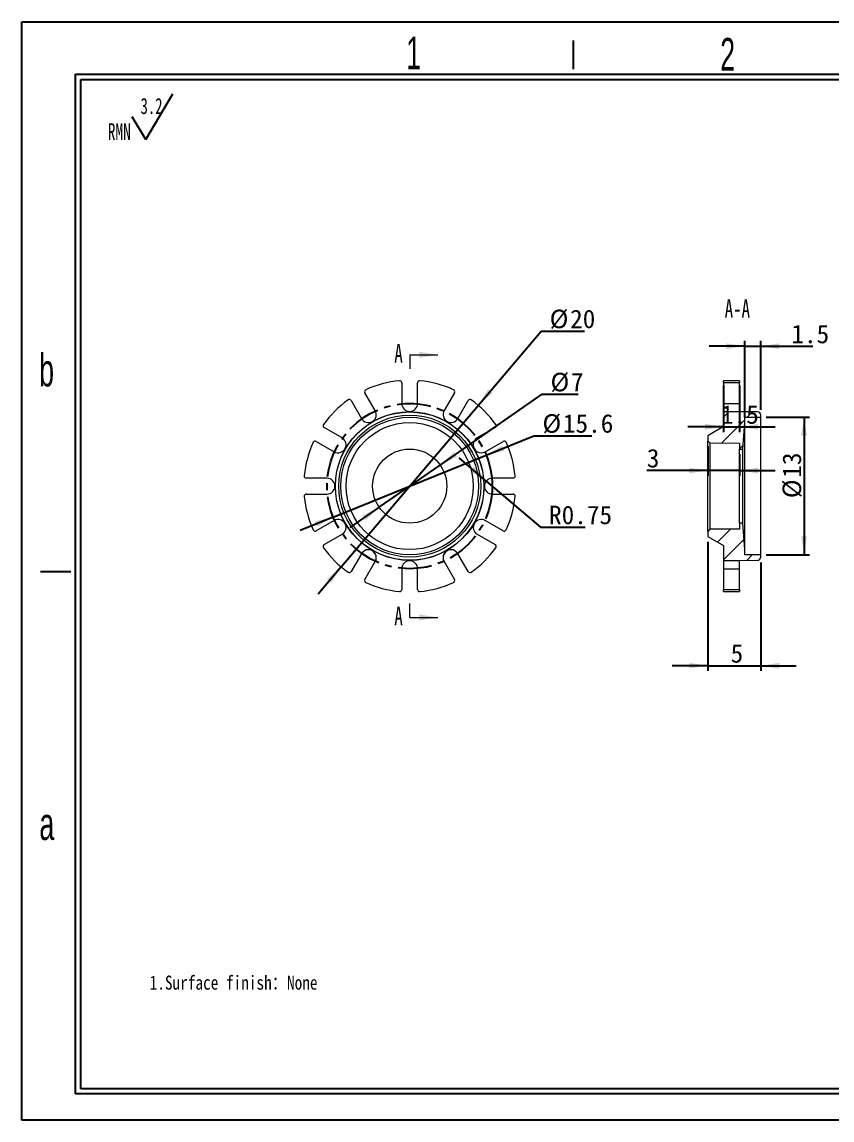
# Model space of a CAD drawing. Header units: millimetres. Extents: x 1 to 148, y 1 to 104.
# Drawn here: x 0.8 to 77.3, y 0.6 to 104.3 of the extents above; entities that cross this region are included whole.
import ezdxf

# ---------------------------------------------------------------- set-up
doc = ezdxf.new("R2010")
doc.units = ezdxf.units.MM
doc.header["$LTSCALE"] = 0.5
doc.linetypes.add('CENTER', pattern=[10.16, 6.35, -1.27, 1.27, -1.27])
doc.layers.add('SLD-0', color=179, linetype='Continuous')
doc.styles.add('SLDTEXTSTYLE0', font='SIMSUN.TTC', dxfattribs={"width": 0.67})
doc.styles.add('SLDTEXTSTYLE15', font='SIMSUN.TTC')
doc.styles.add('SLDTEXTSTYLE16', font='仿宋_GB2312', dxfattribs={"width": 0.67})
doc.styles.add('SLDTEXTSTYLE4', font='SIMSUN.TTC', dxfattribs={"width": 0.8, "bigfont": 'bigfont'})
doc.styles.add('SLDTEXTSTYLE7', font='GOTHIC.TTF', dxfattribs={"width": 0.61171})
doc.dimstyles.new('SLDDIMSTYLE0', dxfattribs={"dimtxt": 1.75, "dimasz": 1.75, "dimexe": 0, "dimexo": 0.0625, "dimgap": 0.4375, "dimtad": 0, "dimtih": 1, "dimtoh": 1, "dimrnd": 1e-09, "dimzin": 12, "dimdsep": 46, "dimtxsty": 'SLDTEXTSTYLE0', "dimsah": 1, "dimcen": 0, "dimadec": 0, "dimazin": 3, "dimtfac": 1, "dimtmove": 0, "dimatfit": 3, "dimfxl": 0, "dimfrac": 2, "dimtolj": 1, "dimtzin": 12, "dimarcsym": 0})
doc.dimstyles.new('SLDDIMSTYLE1', dxfattribs={"dimtxt": 1.75, "dimasz": 1.75, "dimexe": 0, "dimexo": 0.0625, "dimgap": 0.4375, "dimtad": 0, "dimtih": 1, "dimtoh": 1, "dimrnd": 1e-09, "dimdsep": 46, "dimtxsty": 'SLDTEXTSTYLE0', "dimsah": 1, "dimcen": 0, "dimadec": 0, "dimazin": 2, "dimtfac": 1, "dimtofl": 0, "dimtmove": 1, "dimatfit": 3, "dimfxl": 0, "dimfrac": 2, "dimtolj": 1, "dimtzin": 12, "dimarcsym": 0})
doc.dimstyles.new('SLDDIMSTYLE2', dxfattribs={"dimtxt": 1.75, "dimasz": 1.75, "dimexe": 0, "dimexo": 0.0625, "dimgap": 0.4375, "dimtad": 2, "dimrnd": 1e-09, "dimzin": 12, "dimdsep": 46, "dimtxsty": 'SLDTEXTSTYLE0', "dimsah": 1, "dimcen": 0.09, "dimadec": 0, "dimazin": 3, "dimtfac": 1, "dimtofl": 0, "dimtmove": 0, "dimatfit": 3, "dimfxl": 0, "dimfrac": 2, "dimtolj": 1, "dimtzin": 12, "dimarcsym": 0})
doc.dimstyles.new('SLDDIMSTYLE3', dxfattribs={"dimtxt": 1.75, "dimasz": 1.75, "dimexe": 0, "dimexo": 0.0625, "dimgap": 0.4375, "dimtad": 2, "dimrnd": 1e-09, "dimzin": 12, "dimdsep": 46, "dimtxsty": 'SLDTEXTSTYLE0', "dimsah": 1, "dimcen": 0.09, "dimadec": 0, "dimazin": 3, "dimtfac": 1, "dimtmove": 0, "dimatfit": 0, "dimfxl": 0, "dimfrac": 2, "dimtolj": 1, "dimtzin": 12, "dimarcsym": 0})

# ---------------------------------------------------------------- blocks, each defined once
blk = doc.blocks.new('SW_NOTE_0')
at = {"layer": 'SLD-0', "color": 0}
for q in [(6.13, 4.63), (2.3, 2.46)]:
    blk.add_line((3.58, 0.3), q, dxfattribs=at)
at = {"layer": 'SLD-0', "color": 0, "attachment_point": 1, "style": 'SLDTEXTSTYLE0'}
for s, insert, char_height in [('3.2', (3.09, 4.23), 1.516), ('RMN', (0, 1.85), 1.587)]:
    blk.add_mtext(s, dxfattribs=dict(at, insert=insert, char_height=char_height))
blk = doc.blocks.new('_D')
at = {"layer": 'SLD-0', "color": 5}
for p, q in [((44.62, 63.44), (49.12, 65.26)), ((49.12, 65.26), (54.57, 65.26)), ((30.16, 57.58), (44.62, 63.44)), ((30.16, 57.58), (27.04, 56.32))]:
    blk.add_line(p, q, dxfattribs=at)
for points in [[(44.62, 63.44), (46.34, 63.84), (46.14, 64.34)], [(30.16, 57.58), (28.44, 57.17), (28.64, 56.67)]]:
    blk.add_solid(points, dxfattribs=at)
at = {"layer": 'SLD-0', "color": 5, "char_height": 1.75, "attachment_point": 1, "style": 'SLDTEXTSTYLE15'}
for s, insert in [('%%c', (49.92, 67.3)), ('15.6', (51.85, 67.3))]:
    blk.add_mtext(s, dxfattribs=dict(at, insert=insert))
blk = doc.blocks.new('_D_1')
at = {"layer": 'SLD-0', "color": 5}
for p, q in [((43.86, 68.13), (49.8, 75.13)), ((49.8, 75.13), (53.89, 75.13)), ((30.92, 52.88), (43.86, 68.13)), ((30.92, 52.88), (28.74, 50.32))]:
    blk.add_line(p, q, dxfattribs=at)
for points in [[(43.86, 68.13), (45.2, 69.29), (44.79, 69.64)], [(30.92, 52.88), (29.58, 51.72), (29.99, 51.38)]]:
    blk.add_solid(points, dxfattribs=at)
at = {"layer": 'SLD-0', "color": 5, "char_height": 1.75, "attachment_point": 1, "style": 'SLDTEXTSTYLE15'}
for s, insert in [('%%c', (50.6, 77.17)), ('20', (52.53, 77.17))]:
    blk.add_mtext(s, dxfattribs=dict(at, insert=insert))
blk = doc.blocks.new('_D_2')
at = {"layer": 'SLD-0', "color": 5}
for p, q in [((40.26, 62.5), (49.89, 69.18)), ((49.89, 69.18), (53.29, 69.18)), ((34.51, 58.51), (40.26, 62.5)), ((34.51, 58.51), (31.75, 56.59))]:
    blk.add_line(p, q, dxfattribs=at)
for points in [[(40.26, 62.5), (41.86, 63.28), (41.55, 63.72)], [(34.51, 58.51), (32.92, 57.74), (33.23, 57.29)]]:
    blk.add_solid(points, dxfattribs=at)
at = {"layer": 'SLD-0', "color": 5, "char_height": 1.75, "attachment_point": 1, "style": 'SLDTEXTSTYLE15'}
for s, insert in [('%%c', (50.68, 71.21)), ('7', (52.61, 71.21))]:
    blk.add_mtext(s, dxfattribs=dict(at, insert=insert))
blk = doc.blocks.new('_D_3')
at = {"layer": 'SLD-0', "color": 5}
for p, q in [((44.62, 60.99), (42.05, 63.17)), ((44.62, 60.99), (49.75, 56.63)), ((49.75, 56.63), (53.95, 56.63))]:
    blk.add_line(p, q, dxfattribs=at)
blk.add_solid([(44.62, 60.99), (43.46, 62.33), (43.11, 61.92)], dxfattribs=at)
at = {"layer": 'SLD-0', "color": 5, "insert": (50.54, 58.66), "char_height": 1.75, "attachment_point": 1, "style": 'SLDTEXTSTYLE15'}
blk.add_mtext('R0.75', dxfattribs=at)
blk = doc.blocks.new('_D_4')
at = {"layer": 'SLD-0', "color": 5}
for p, q in [((71.02, 67.01), (75.12, 67.01)), ((74.62, 67.01), (74.62, 54.01)), ((71.02, 54.01), (75.12, 54.01))]:
    blk.add_line(p, q, dxfattribs=at)
for points in [[(74.62, 67.01), (74.35, 65.26), (74.88, 65.26)], [(74.62, 54.01), (74.88, 55.76), (74.35, 55.76)]]:
    blk.add_solid(points, dxfattribs=at)
at = {"layer": 'SLD-0', "color": 5, "char_height": 1.75, "attachment_point": 1, "rotation": 90, "style": 'SLDTEXTSTYLE15'}
for s, insert in [('13', (72.58, 61.3)), ('%%c', (72.58, 59.37))]:
    blk.add_mtext(s, dxfattribs=dict(at, insert=insert))
blk = doc.blocks.new('_D_5')
at = {"layer": 'SLD-0', "color": 5}
for p, q in [((65.52, 55.26), (65.52, 43.05)), ((70.52, 53.3), (70.52, 43.05)), ((65.52, 43.55), (62.15, 43.55)), ((65.52, 43.55), (70.52, 43.55)), ((70.52, 43.55), (73.88, 43.55))]:
    blk.add_line(p, q, dxfattribs=at)
for points in [[(65.52, 43.55), (63.77, 43.82), (63.77, 43.28)], [(70.52, 43.55), (72.27, 43.28), (72.27, 43.82)]]:
    blk.add_solid(points, dxfattribs=at)
at = {"layer": 'SLD-0', "color": 5, "insert": (67.68, 45.59), "char_height": 1.75, "attachment_point": 1, "style": 'SLDTEXTSTYLE15'}
blk.add_mtext('5', dxfattribs=at)
blk = doc.blocks.new('_D_6')
at = {"layer": 'SLD-0', "color": 5}
for p, q in [((67.02, 70.01), (67.02, 65.61)), ((68.52, 70.01), (68.52, 65.61)), ((67.02, 66.11), (63.65, 66.11)), ((67.02, 66.11), (68.52, 66.11)), ((68.52, 66.11), (71.88, 66.11))]:
    blk.add_line(p, q, dxfattribs=at)
for points in [[(67.02, 66.11), (65.27, 66.38), (65.27, 65.84)], [(68.52, 66.11), (70.27, 65.84), (70.27, 66.38)]]:
    blk.add_solid(points, dxfattribs=at)
at = {"layer": 'SLD-0', "color": 5, "insert": (66.77, 68.14), "char_height": 1.75, "attachment_point": 1, "style": 'SLDTEXTSTYLE15'}
blk.add_mtext('1.5', dxfattribs=at)
blk = doc.blocks.new('_D_7')
at = {"layer": 'SLD-0', "color": 5}
for p, q in [((69.02, 73.72), (65.65, 73.72)), ((69.02, 67.01), (69.02, 74.22)), ((69.02, 73.72), (70.52, 73.72)), ((70.52, 67.71), (70.52, 74.22)), ((70.52, 73.72), (75.45, 73.72))]:
    blk.add_line(p, q, dxfattribs=at)
for points in [[(69.02, 73.72), (67.27, 73.99), (67.27, 73.45)], [(70.52, 73.72), (72.27, 73.45), (72.27, 73.99)]]:
    blk.add_solid(points, dxfattribs=at)
at = {"layer": 'SLD-0', "color": 5, "insert": (73.41, 75.75), "char_height": 1.75, "attachment_point": 1, "style": 'SLDTEXTSTYLE15'}
blk.add_mtext('1.5', dxfattribs=at)
blk = doc.blocks.new('_D_8')
at = {"layer": 'SLD-0', "color": 5}
for p, q in [((65.52, 64.29), (65.52, 61.48)), ((68.52, 63.51), (68.52, 61.48)), ((65.52, 61.98), (59.77, 61.98)), ((68.52, 61.98), (65.52, 61.98)), ((68.52, 61.98), (71.88, 61.98))]:
    blk.add_line(p, q, dxfattribs=at)
for points in [[(65.52, 61.98), (63.77, 62.25), (63.77, 61.71)], [(68.52, 61.98), (70.27, 61.71), (70.27, 62.25)]]:
    blk.add_solid(points, dxfattribs=at)
at = {"layer": 'SLD-0', "color": 5, "insert": (59.77, 64.02), "char_height": 1.75, "attachment_point": 1, "style": 'SLDTEXTSTYLE15'}
blk.add_mtext('3', dxfattribs=at)

msp = doc.modelspace()

# ---------------------------------------------------------------- hatches: boundary and pattern name
at = {"linetype": 'Continuous', "lineweight": 0}
h = msp.add_hatch(dxfattribs=at)
h.set_pattern_fill('ANSI31', scale=0.5, style=0)
edge = h.paths.add_edge_path(flags=0)
edge.add_line((70.219, 67.51), (68.517, 67.525))
edge.add_line((68.517, 67.525), (68.517, 67.557))
edge.add_line((68.517, 67.557), (67.017, 67.557))
edge.add_line((67.017, 67.557), (67.017, 66.123))
edge.add_line((67.017, 66.123), (65.517, 65.257))
edge.add_line((65.517, 65.257), (65.517, 64.785))
edge.add_line((65.517, 64.785), (65.717, 64.582))
edge.add_line((65.717, 64.582), (68.517, 64.557))
edge.add_line((68.517, 64.557), (68.517, 64.007))
edge.add_line((68.517, 64.007), (68.817, 64.007))
edge.add_line((68.817, 64.007), (69.017, 66.507))
edge.add_line((69.017, 66.507), (69.017, 67.007))
edge.add_line((69.017, 67.007), (70.517, 67.007))
edge.add_line((70.517, 67.007), (70.517, 67.21))
edge.add_arc((70.217, 67.21), 0.3, 0, 89.5)
h = msp.add_hatch(dxfattribs=at)
h.set_pattern_fill('ANSI31', scale=0.5, style=0)
edge = h.paths.add_edge_path(flags=0)
edge.add_line((67.017, 53.457), (68.517, 53.457))
edge.add_line((68.517, 53.457), (68.517, 53.49))
edge.add_line((68.517, 53.49), (70.219, 53.505))
edge.add_arc((70.217, 53.805), 0.3, 270.5, 360)
edge.add_line((70.517, 53.805), (70.517, 54.007))
edge.add_line((70.517, 54.007), (69.017, 54.007))
edge.add_line((69.017, 54.007), (69.017, 54.507))
edge.add_line((69.017, 54.507), (68.817, 57.007))
edge.add_line((68.817, 57.007), (68.517, 57.007))
edge.add_line((68.517, 57.007), (68.517, 56.457))
edge.add_line((68.517, 56.457), (65.717, 56.433))
edge.add_line((65.717, 56.433), (65.517, 56.229))
edge.add_line((65.517, 56.229), (65.517, 55.757))
edge.add_line((65.517, 55.757), (67.017, 54.891))
edge.add_line((67.017, 54.891), (67.017, 53.457))

# ---------------------------------------------------------------- linework, layer by layer
at = {"color": 7, "linetype": 'Continuous', "lineweight": 0}
for p, q in [((37.389, 72.907), (37.389, 71.577)), ((37.389, 72.907), (40.049, 72.907)), ((37.389, 48.107), (37.389, 49.437)), ((37.389, 48.107), (40.049, 48.107))]:
    msp.add_line(p, q, dxfattribs=at)
at = {"color": 7, "linetype": 'Continuous', "lineweight": 15}
for p, q in [((36.639, 70.261), (36.639, 68.307)), ((38.139, 68.307), (38.139, 70.261)), ((68.517, 70.461), (67.017, 70.461)), ((67.017, 70.261), (67.017, 70.461)), ((68.517, 70.261), (67.017, 70.261)), ((67.017, 70.261), (67.017, 68.307)), ((68.517, 70.461), (68.517, 70.261)), ((68.517, 68.307), (68.517, 70.261)), ((31.863, 68.579), (32.84, 66.887)), ((34.139, 67.637), (33.162, 69.329)), ((41.617, 69.329), (40.64, 67.637)), ((41.939, 66.887), (42.916, 68.579)), ((67.017, 68.307), (68.517, 68.307)), ((67.017, 68.307), (67.017, 67.557)), ((67.017, 67.557), (67.017, 66.123)), ((67.017, 67.557), (68.517, 67.557)), ((68.517, 67.557), (68.517, 68.307)), ((68.517, 67.525), (68.517, 67.557)), ((70.219, 67.51), (68.517, 67.525)), ((68.817, 64.007), (69.017, 66.507)), ((69.017, 67.007), (70.517, 67.007)), ((69.017, 66.507), (69.017, 67.007)), ((69.017, 54.507), (69.017, 66.507)), ((70.517, 67.007), (70.517, 67.21)), ((70.517, 54.007), (70.517, 67.007)), ((31.009, 65.057), (29.317, 66.034)), ((45.461, 66.034), (43.769, 65.057)), ((67.017, 66.123), (65.517, 65.257)), ((28.567, 64.735), (30.259, 63.758)), ((44.519, 63.758), (46.211, 64.735)), ((65.517, 65.257), (65.517, 64.785)), ((65.517, 64.785), (65.717, 64.582)), ((65.517, 56.229), (65.517, 64.785)), ((65.717, 64.582), (68.517, 64.557)), ((65.717, 64.582), (65.717, 56.433)), ((68.517, 64.557), (68.517, 64.007)), ((68.517, 64.007), (68.817, 64.007)), ((68.517, 57.007), (68.517, 64.007)), ((68.817, 57.007), (68.817, 64.007)), ((29.589, 61.257), (27.635, 61.257)), ((47.143, 61.257), (45.189, 61.257)), ((27.635, 59.757), (29.589, 59.757)), ((45.189, 59.757), (47.143, 59.757)), ((30.259, 57.257), (28.567, 56.28)), ((46.211, 56.28), (44.519, 57.257)), ((65.717, 56.433), (65.517, 56.229)), ((65.517, 56.229), (65.517, 55.757)), ((68.517, 56.457), (65.717, 56.433)), ((68.517, 57.007), (68.517, 56.457)), ((68.817, 57.007), (68.517, 57.007)), ((69.017, 54.507), (68.817, 57.007)), ((29.317, 54.981), (31.009, 55.958)), ((43.769, 55.958), (45.461, 54.981)), ((65.517, 55.757), (67.017, 54.891)), ((32.84, 54.127), (31.863, 52.435)), ((42.916, 52.435), (41.939, 54.127)), ((67.017, 54.891), (67.017, 53.457)), ((69.017, 54.007), (69.017, 54.507)), ((70.517, 54.007), (69.017, 54.007)), ((70.517, 53.805), (70.517, 54.007)), ((33.162, 51.685), (34.139, 53.377)), ((40.64, 53.377), (41.617, 51.685)), ((68.517, 53.457), (67.017, 53.457)), ((67.017, 53.457), (67.017, 52.707)), ((68.517, 53.49), (70.219, 53.505)), ((68.517, 53.457), (68.517, 53.49)), ((68.517, 52.707), (68.517, 53.457)), ((36.639, 52.707), (36.639, 50.754)), ((38.139, 50.754), (38.139, 52.707)), ((67.017, 52.707), (68.517, 52.707)), ((67.017, 52.707), (67.017, 50.754)), ((68.517, 50.754), (68.517, 52.707)), ((67.017, 50.754), (68.517, 50.754)), ((67.017, 50.554), (67.017, 50.754)), ((67.017, 50.554), (68.517, 50.554)), ((68.517, 50.754), (68.517, 50.554))]:
    msp.add_line(p, q, dxfattribs=at)
for radius in [7.017, 7.003, 6.703, 6.5, 6, 3.5]:
    msp.add_circle((37.389, 60.507), radius, dxfattribs=at)
for centre, radius, start, end in [((33.335, 69.429), 0.2, 114.43708, 210), ((37.389, 60.507), 10, 95.56292, 114.43708), ((36.439, 70.261), 0.2, 0, 95.56292), ((38.339, 70.261), 0.2, 84.43708, 180), ((37.389, 60.507), 10, 65.56292, 84.43708), ((41.443, 69.429), 0.2, 330, 65.56292), ((37.389, 60.507), 10, 125.56292, 144.43708), ((31.689, 68.479), 0.2, 30, 125.56292), ((43.089, 68.479), 0.2, 54.43708, 150), ((37.389, 60.507), 10, 35.56292, 54.43708), ((33.489, 67.262), 0.75, 210, 30), ((37.389, 68.307), 0.75, 180, 0), ((41.289, 67.262), 0.75, 150, 330), ((70.217, 67.21), 0.3, 0, 89.5), ((29.417, 66.207), 0.2, 144.43708, 240), ((45.361, 66.207), 0.2, 300, 35.56292), ((37.389, 60.507), 10, 155.56292, 174.43708), ((28.467, 64.562), 0.2, 60, 155.56292), ((30.634, 64.407), 0.75, 240, 60), ((44.144, 64.407), 0.75, 120, 300), ((46.311, 64.562), 0.2, 24.43708, 120), ((37.389, 60.507), 10, 5.56292, 24.43708), ((27.635, 61.457), 0.2, 174.43708, 270), ((29.589, 60.507), 0.75, 270, 90), ((45.189, 60.507), 0.75, 90, 270), ((47.143, 61.457), 0.2, 270, 5.56292), ((27.635, 59.557), 0.2, 90, 185.56292), ((37.389, 60.507), 10, 185.56292, 204.43708), ((37.389, 60.507), 10, 335.56292, 354.43708), ((47.143, 59.557), 0.2, 354.43708, 90), ((30.634, 56.607), 0.75, 300, 120), ((44.144, 56.607), 0.75, 60, 240), ((28.467, 56.453), 0.2, 204.43708, 300), ((46.311, 56.453), 0.2, 240, 335.56292), ((29.417, 54.808), 0.2, 120, 215.56292), ((45.361, 54.808), 0.2, 324.43708, 60), ((37.389, 60.507), 10, 215.56292, 234.43708), ((33.489, 53.752), 0.75, 330, 150), ((41.289, 53.752), 0.75, 30, 210), ((37.389, 60.507), 10, 305.56292, 324.43708), ((37.389, 52.707), 0.75, 0, 180), ((70.217, 53.805), 0.3, 270.5, 0), ((31.689, 52.535), 0.2, 234.43708, 330), ((43.089, 52.535), 0.2, 210, 305.56292), ((33.335, 51.585), 0.2, 150, 245.56292), ((37.389, 60.507), 10, 245.56292, 264.43708), ((37.389, 60.507), 10, 275.56292, 294.43708), ((41.443, 51.585), 0.2, 294.43708, 30), ((36.439, 50.754), 0.2, 264.43708, 0), ((38.339, 50.754), 0.2, 180, 275.56292)]:
    msp.add_arc(centre, radius, start, end, dxfattribs=at)
at = {"color": 7, "linetype": 'Continuous', "lineweight": 0}
for points in [[(40.049, 72.907), (38.299, 73.187), (38.299, 72.627)], [(40.049, 48.107), (38.299, 48.387), (38.299, 47.827)]]:
    msp.add_solid(points, dxfattribs=at)
at = {"layer": 'SLD-0'}
for p, q in [((0.795, 104.337), (147.553, 104.337)), ((0.795, 0.647), (0.795, 104.337)), ((6.337, 3.609), (6.337, 98.905)), ((6.337, 98.905), (144.591, 98.905)), ((144.591, 3.609), (6.337, 3.609)), ((147.553, 0.647), (0.795, 0.647))]:
    msp.add_line(p, q, dxfattribs=at)
at = {"layer": 'SLD-0', "color": 6, "linetype": 'Continuous'}
for p, q in [((52.851, 99.893), (52.851, 102.585)), ((5.844, 3.116), (5.844, 99.399)), ((5.844, 99.399), (145.084, 99.399)), ((5.402, 52.426), (2.534, 52.426)), ((145.084, 3.116), (5.844, 3.116))]:
    msp.add_line(p, q, dxfattribs=at)
at = {"layer": 'SLD-0', "color": 1, "linetype": 'CENTER'}
msp.add_circle((37.389, 60.507), 7.8, dxfattribs=at)

# ---------------------------------------------------------------- block references
at = {"layer": 'SLD-0'}
msp.add_blockref('SW_NOTE_0', (8.898, 92.929), dxfattribs=at)

# ---------------------------------------------------------------- texts
at = {"color": 7, "linetype": 'Continuous', "char_height": 1.75, "attachment_point": 1, "style": 'SLDTEXTSTYLE16'}
for insert in [(35.938, 73.925), (35.938, 49.125)]:
    msp.add_mtext('A', dxfattribs=dict(at, insert=insert))
at = {"layer": 'SLD-0'}
for s, insert, char_height, attachment_point, style in [('1', (37.055, 102.949), 3.086, 1, 'SLDTEXTSTYLE7'), ('2', (66.694, 102.828), 3.086, 1, 'SLDTEXTSTYLE7'), ('A-A', (68.315, 78.155), 1.75, 2, 'SLDTEXTSTYLE16'), ('b', (2.417, 73.01), 3.086, 1, 'SLDTEXTSTYLE7'), ('a', (2.44, 30.176), 3.086, 1, 'SLDTEXTSTYLE7')]:
    msp.add_mtext(s, dxfattribs=dict(at, insert=insert, char_height=char_height, attachment_point=attachment_point, style=style))
at = {"layer": 'SLD-0', "color": 5, "insert": (12.849, 14.283), "char_height": 1.32292, "attachment_point": 1, "style": 'SLDTEXTSTYLE4'}
msp.add_mtext('1.Surface finish\\M+18146None', dxfattribs=at)

# ---------------------------------------------------------------- dimensions: what is measured, and where the dimension line sits
at = {"layer": 'SLD-0', "color": 5}
for p1, p2, picture, middle in [((43.861, 68.131), (30.917, 52.884), '_D_1', (52.245, 76.399)), ((40.265, 62.502), (34.513, 58.512), '_D_2', (51.987, 70.445)), ((44.619, 63.435), (30.16, 57.58), '_D', (52.245, 66.528))]:
    dim = msp.add_diameter_dim_2p(p1=p1, p2=p2, dimstyle='SLDDIMSTYLE0', dxfattribs=at)
    dim.commit()
    dim.dimension.update_dxf_attribs({"geometry": picture, "text_midpoint": middle, "dimtype": 163})
for base, p1, p2, picture, middle in [((70.517, 73.716), (69.017, 66.507), (70.517, 67.21), '_D_7', (74.428, 73.716)), ((68.517, 66.108), (67.017, 70.507), (68.517, 70.507), '_D_6', (67.79, 66.108)), ((65.517, 61.983), (68.517, 64.007), (65.517, 64.785), '_D_8', (60.112, 61.983)), ((70.517, 43.549), (65.517, 55.757), (70.517, 53.805), '_D_5', (68.016, 43.549))]:
    dim = msp.add_linear_dim(base=base, p1=p1, p2=p2, dimstyle='SLDDIMSTYLE3', dxfattribs=at)
    dim.commit()
    dim.dimension.update_dxf_attribs({"geometry": picture, "text_midpoint": middle, "dimtype": 160})
dim = msp.add_linear_dim(base=(74.616, 54.007), p1=(70.517, 67.007), p2=(70.517, 54.007), angle=90, text='%%c<>', dimstyle='SLDDIMSTYLE2', dxfattribs=at)
dim.commit()
dim.dimension.update_dxf_attribs({"geometry": '_D_4', "text_midpoint": (74.616, 61.015), "dimtype": 160})
dim = msp.add_radius_dim(center=(45.189, 60.507), mpoint=(44.618, 60.993), dimstyle='SLDDIMSTYLE1', dxfattribs=at)
dim.commit()
dim.dimension.update_dxf_attribs({"geometry": '_D_3', "text_midpoint": (52.245, 57.646), "dimtype": 164})

doc.saveas('drawing.dxf')
